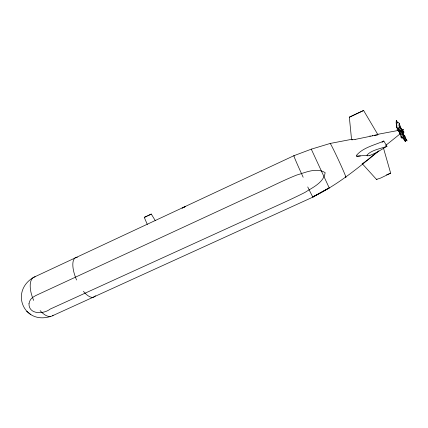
<?xml version="1.0" encoding="UTF-8"?>
<svg xmlns="http://www.w3.org/2000/svg" width="428" height="428" viewBox="0 0 428 428"><rect width="100%" height="100%" fill="white"/><g stroke="black" fill="none" stroke-linecap="round" stroke-linejoin="round"><path stroke-width="0.64" d="M396.612 124.35L396.622 125.243M403.813 132.412L403.615 132.086L403.738 132.386M385.596 145.509L400.003 133.98L398.602 130.701L398.324 130.433L377.566 134.36M403.834 132.407L403.015 131.203L403.732 132.375M383.472 148.056L390.657 173.185L380.658 178.053L376.645 179.386M399.372 130.583L399.64 130.149A4.649 2.803 19.7 0 1 399.725 130.005L399.971 129.925M351.581 139.753L349.334 117.181M144.252 217.322L147.302 224.465M377.031 152.052L369.246 158.553M369.113 158.66L366.603 160.623M378.903 150.865C358.118 167.936 337.275 185.249 312.804 196.88L328.608 188.192L313.055 197.041L52.291 315.853M376.72 179.321L377.004 179.123M369.963 155.418L376.442 152.614L386.949 146.301L383.82 141.021L382.033 142.385M366.47 160.725L364.95 161.848A6.12 1.707 -38.6 0 1 362.709 163.362M349.409 117.117L363.602 110.488L377.924 134.724L355.074 139.442M144.397 217.21L151.271 214.059L155.327 220.693M151.271 214.059L149.078 215.225M148.81 215.364L147.815 215.873M147.066 216.252L144.386 217.429M400.143 130.214L399.736 130.032M363.602 110.488L349.253 117.283M386.318 174.918L386.602 174.801M387.222 174.549L387.565 174.415M387.923 174.271L390.657 173.185M383.82 141.021C374.741 145.071 363.292 147.409 356.61 155.193A0.738 0.679 -64.8 0 0 356.54 155.444L356.529 155.615A6.195 5.666 -64.8 0 0 356.54 156.054A6.19 5.666 -65.3 0 0 356.85 156.332L356.973 156.429A0.738 0.674 -64.7 0 0 357.171 156.514L360.365 156.001M398.324 130.433L398.302 130.727A2.012 0.273 65.1 0 1 398.768 130.925A2.012 0.273 65.1 0 1 399.886 133.349A2.012 0.273 65.1 0 1 399.672 133.745M386.949 146.301C380.631 148.671 371.306 150.073 367.037 155.075A3.354 3.114 -31 0 0 367.037 155.407L356.54 156.054M398.703 127.945L399.153 127.924M50.509 316.469C23.647 324.948 9.785 291.286 33.593 277.371L293.929 155.696L311.29 149.174L330.175 143.45L351.607 139.341M369.846 136.013L370.375 135.927M372.157 135.639L372.831 135.526M374.313 135.291L377.924 134.724M397.756 122.472L397.714 122.472A6.741 2.263 74.1 0 0 396.708 124.5M401.887 132.653L401.603 132.648M399.891 130.069L400.394 130.171M401.432 130.535L400.875 130.347M399.34 129.994L399.666 130.075M400.603 130.331L400.95 130.422M400.565 131.214L401.614 131.69M402.09 132.097L401.812 131.995A3.772 0.952 24.2 0 0 401.437 131.776M402.839 129.24L403.219 129.417M401.785 131.984L401.346 131.765M401.234 131.706L400.924 131.519M401.56 130.711L402.716 132.001M402.106 132.006L402.55 132.338M400.49 131.209L399.394 130.278M26.632 311.226L30.87 314.591M405.466 141.705L405.049 141.138M403.379 129.55L403.716 130.01M397.382 122.579L396.28 120.445L397.409 122.569M401.245 129.101L400.779 128.609L401.764 130.171M399.394 123.746C400.046 125.249 398.928 123.071 399.105 123.259M402.234 131.364L402.802 132.156L401.683 129.534M401.512 133.734L402.256 134.536M362.104 163.533L376.576 179.509M400.399 132.006L400.185 131.749M399.918 127.608L400.758 128.587L400.41 127.801M400.694 128.614L400.41 128.282M402.015 130.358L401.229 129.235M400.357 128.213L399.977 127.747M399.442 123.804L399.099 123.328M398.982 130.053L398.313 129.117M404.877 140.908L402.882 138.158M403.572 132.017L403.508 131.91M404.487 136.318L403.823 135.237M401.261 129.256L400.661 128.256M402.636 132.102L402.432 131.771M405.45 137.821L406.595 140.47M405.428 137.837L406.493 140.352M405.305 141.026L405.514 141.604L404.867 139.287M402.357 137.308L402.176 136.971M329.068 187.608L329.309 188.101L311.252 149.099L311.413 149.468M403.438 134.515L402.791 133.033M404.23 137.886L405.246 140.523A4.815 1.016 69 0 1 403.251 137.147M403.267 134.248L402.93 133.424M397.275 128.839L397.136 128.523M403.684 132.22L403.716 132.3A4.954 0.712 44.3 0 0 402.689 131.54M403.09 133.675L402.839 132.824M402.539 133.483L402.625 133.766L402.545 133.236M396.868 126.415L396.772 126.083M401.041 134.06L400.747 133.001M396.826 127.614L396.547 126.458M398.324 129.973L398.522 130.781M405.268 140.956L405.23 140.641M400.993 134.841L400.859 133.83M330.159 143.599A18.688 0.599 65.1 0 1 338.976 161.04A18.688 0.599 65.1 0 1 345.567 177.005M312.921 196.559A22.898 0.599 65.2 0 1 307.748 186.945M303.168 177.235A22.898 0.599 65.2 0 1 294.106 155.947M95.396 295.721A21.732 8.581 65.3 0 1 83.417 291.324M76.601 280.008A21.732 8.581 65.3 0 1 77.388 257.228M53.168 315.19A21.411 9.967 65.3 0 1 40.125 310.621M33.705 300.403A21.411 9.967 65.3 0 1 35.171 276.793M352.602 139.314A6.286 1.348 -9.2 0 0 351.752 139.56A2.22 0.476 -9.2 0 0 351.613 139.747A2.204 0.471 -9.3 0 0 351.982 139.817A6.185 1.311 -9.3 0 0 355.037 139.405M367.465 155.755A1.723 1.6 -31 0 1 367.047 155.391M369.904 155.284A5.066 4.708 -31.6 0 1 367.475 155.808M401.346 129.433A2.012 0.284 65.1 0 1 401.833 129.55A2.012 0.284 65.1 0 1 402.978 132.108A2.012 0.284 65.1 0 1 402.545 132.102M400.795 131.294A4.574 2.536 35.1 0 1 400.587 131.145M401.892 129.55A4.216 1.305 55.2 0 1 403.968 132.017M399.121 127.854A6.741 2.515 60.7 0 1 401.94 129.711M398.564 128.191A4.954 1.375 43.2 0 1 398.666 127.908M398.324 129.213A9.175 2.547 29.3 0 1 398.211 128.095M401.892 131.166A13.482 2.434 30.1 0 1 401.999 131.027M402.122 131.091A9.197 1.471 36.8 0 1 402.4 131.107M401.068 130.561A3.718 2.579 41.2 0 1 401.512 130.824M402.454 130.92A4.103 0.92 61.6 0 1 402.711 130.61M402.684 131.401A5.644 0.851 50.5 0 1 402.513 130.947M403.117 131.829A9.887 1.418 40.3 0 1 402.828 131.401M400.608 132.006A2.418 0.845 59.5 0 1 400.431 131.803M406.386 139.48A4.194 0.487 51.1 0 1 406.964 140.908M402.213 134.322A6.72 1.509 51.2 0 1 405.616 138.613M402.481 134.435A4.933 0.273 45.1 0 1 402.111 134.044M400.009 132.461A9.063 1.937 35.6 0 1 399.95 131.546M402.753 134.264A13.124 3.595 40.3 0 1 402.593 133.798M402.866 134.558A9.004 1.926 45.9 0 1 402.668 134.001M403.946 136.596A4.885 0.647 51.8 0 1 403.256 134.531M403.7 134.825A4.071 0.589 59.1 0 1 405.396 136.965M404.835 135.981A9.684 1.755 49.2 0 1 404.406 135.291M399.099 129.839A2.44 0.749 37.4 0 1 399.174 129.834M397.789 122.542A4.194 1.552 67.6 0 1 398.88 122.649M396.981 126.148A4.906 2.466 58.3 0 1 396.81 125.345M398.029 129.277A9.031 5.987 47.7 0 1 396.446 126.421M400.148 128.314A13.418 8.111 42.3 0 1 399.752 127.512M399.682 127.442A9.159 4.729 46.9 0 1 399.308 126.501M399.158 126.303A4.933 2.044 51.8 0 1 399.18 124.232M400.003 126.062A4.109 0.979 66.9 0 1 399.8 125.029M400.351 126.849A5.639 1.926 56.3 0 1 399.982 125.875M400.924 127.833A9.871 4.596 48.7 0 1 400.437 126.886M402.962 137.886A4.863 1.225 61.1 0 1 402.518 137.153M401.753 137.094A8.833 4.152 62.5 0 1 400.619 133.894M402.727 135.606A12.77 5.666 69 0 0 402.791 135.788A8.828 2.969 69.3 0 0 403.251 136.976M402.229 132.707A3.745 1.07 32 0 1 402.101 132.76M404.294 137.03A5.505 0.589 67.5 0 1 403.962 136.264M404.016 136.179A9.507 2.6 69.8 0 1 403.695 135.328M399.399 130.813A2.418 1.418 55.8 0 1 399.436 130.636M396.253 122.226A4.162 1.033 77.7 0 1 396.307 120.701M396.665 126.431A6.714 0.963 79.8 0 1 396.13 122.333M397.27 128.33A4.879 2.135 80.3 0 1 396.991 127.485M398.607 131.016A8.993 5.543 88.3 0 1 397.045 129.213M400.827 133.028A2.445 0.337 -85.8 0 1 400.827 132.857M402.309 137.49A6.618 0.754 62.7 0 1 401.913 137.907M401.764 137.351A4.842 0.781 80.2 0 1 401.566 136.842M401.32 138.078A8.876 2.456 -88 0 1 400.683 135.548M28.986 303.741C28.708 314.676 43.699 314.329 50.146 309.086C60.225 304.517 70.294 299.937 80.357 295.336L249.679 218.136C268.051 209.511 286.776 201.625 304.886 192.461C312.606 187.501 323.707 182.676 325.173 172.655C316.49 167.22 305.565 172.511 296.636 175.079C281.453 181.114 266.992 188.828 252.049 195.419L35.663 295.598L32.458 297.567L30.763 299.274L29.58 301.382L28.986 303.741M185.083 206.681L182.061 208.094L185.083 206.687"/></g></svg>
